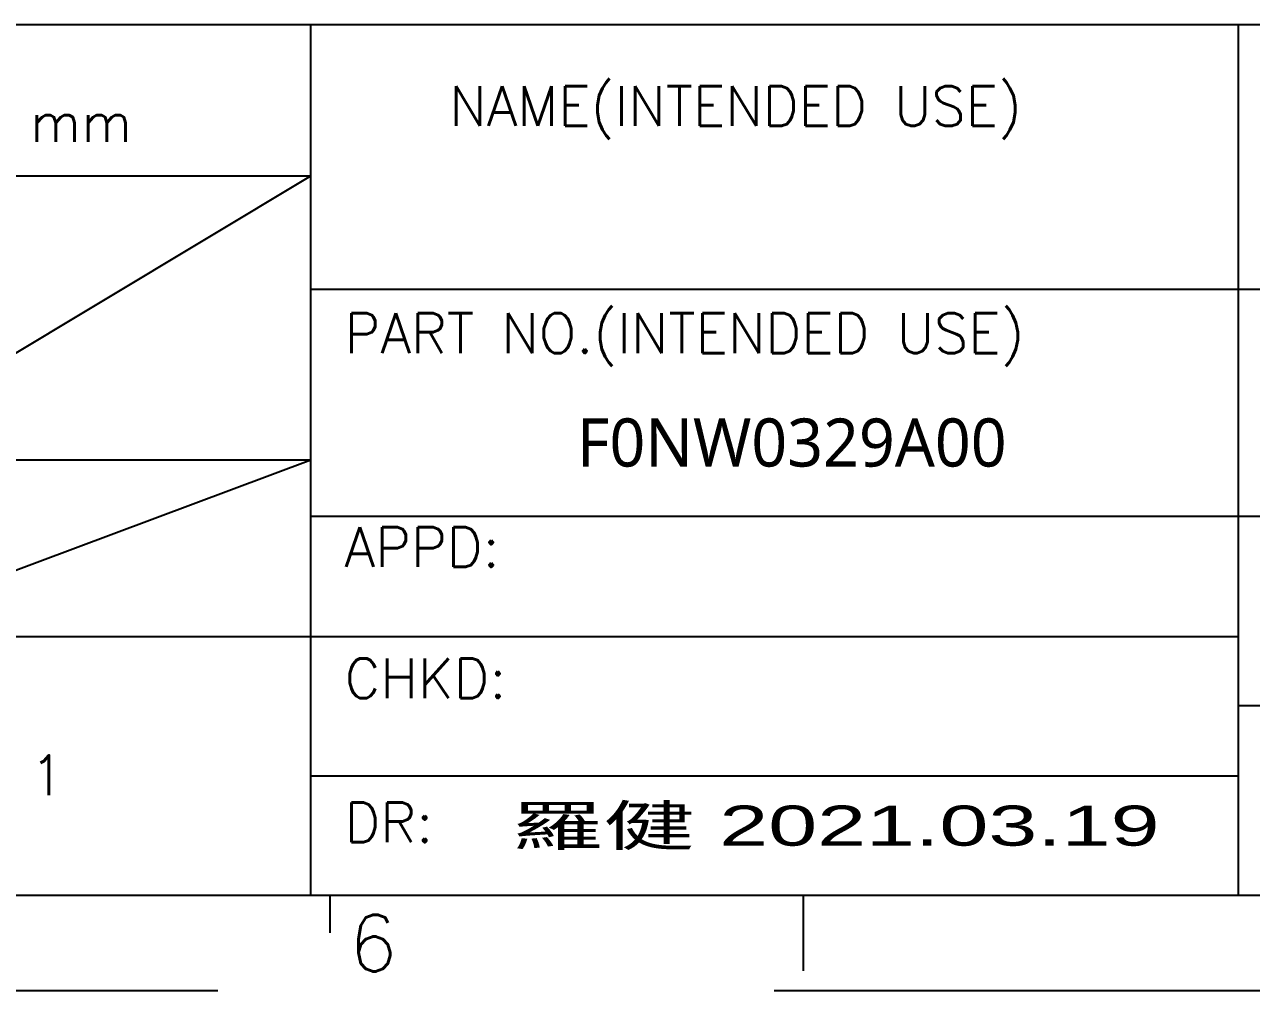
# Model space of a CAD drawing. Header units: millimetres. Extents: x 3362 to 3827, y -139 to 191.
# Drawn here: x 3673.1 to 3749.6, y -139.4 to -79.2 of the extents above; entities that cross this region are included whole.
import ezdxf

# ---------------------------------------------------------------- set-up
doc = ezdxf.new("R2010")
doc.units = ezdxf.units.MM
doc.header["$LTSCALE"] = 23.1
doc.linetypes.add('PHANTOM', pattern=[29.5, 9.5, -1.5, 3, -1.5, 3, -1.5, 9.5])
doc.layers.get('0').update_dxf_attribs({"linetype": 'CONTINUOUS'})
doc.layers.add('0PAPERF', color=2, linetype='PHANTOM', plot=False)
doc.styles.add('SIMPLEX', font='simplex.shx')
doc.styles.get("Standard").update_dxf_attribs({"font": 'simplex.shx', "width": 0.8})

msp = doc.modelspace()

# ---------------------------------------------------------------- linework, layer by layer
for p, q in [((3604.852, -79.238), (3823.1, -79.238)), ((3690.971, -133.505), (3690.971, -79.238)), ((3748.778, -133.505), (3748.778, -79.238)), ((3604.852, -88.676), (3690.971, -88.676)), ((3661.478, -106.372), (3690.971, -88.676)), ((3823.1, -95.754), (3690.971, -95.754)), ((3604.852, -106.372), (3690.971, -106.372)), ((3661.478, -117.409), (3690.971, -106.372)), ((3823.1, -109.911), (3690.971, -109.911)), ((3748.778, -117.409), (3661.478, -117.409)), ((3823.1, -121.708), (3748.778, -121.708)), ((3690.971, -126.08), (3748.778, -126.08)), ((3367.728, -133.505), (3823.1, -133.505)), ((3692.151, -133.505), (3692.151, -135.865)), ((3721.644, -133.505), (3721.644, -138.224))]:
    msp.add_line(p, q)
at = {"layer": '0PAPERF'}
msp.add_line((3361.779, -139.449), (3827.229, -139.449), dxfattribs=at)

# ---------------------------------------------------------------- texts
at = {"lineweight": 0, "style": 'SIMPLEX'}
msp.add_text('NAME(INTENDED USE)', height=2.47749, dxfattribs=at).set_placement((3699.596, -85.558))
at = {"style": 'SIMPLEX'}
for s, height, p in [('mm', 2.4774, (3673.477, -86.545)), ('PART NO.(INTENDED USE)', 2.47741, (3693.072, -99.715)), ('APPD:', 2.4774, (3693.072, -113.052)), ('CHKD:', 2.4774, (3693.072, -121.226)), ('1', 2.477, (3673.477, -127.271)), ('DR:', 2.4774, (3693.072, -130.215)), ('6', 3.539, (3693.331, -138.272))]:
    msp.add_text(s, height=height, dxfattribs=at).set_placement(p)
at = {"linetype": 'Continuous', "width": 70.84681, "attachment_point": 1}
for s, insert, char_height in [('{\\fMicrosoft JhengHei|b0|i0|c136|p18;\\W1;F0NW0329A00}', (3707.548, -103.793), 3), ('\\pt0.000162;{\\fPMingLiU|b0|i0|c136|p18;\\W2.09492x;羅健 2021.03.19}', (3703.468, -127.924), 2.5)]:
    msp.add_mtext(s, dxfattribs=dict(at, insert=insert, char_height=char_height))

doc.saveas('drawing.dxf')
